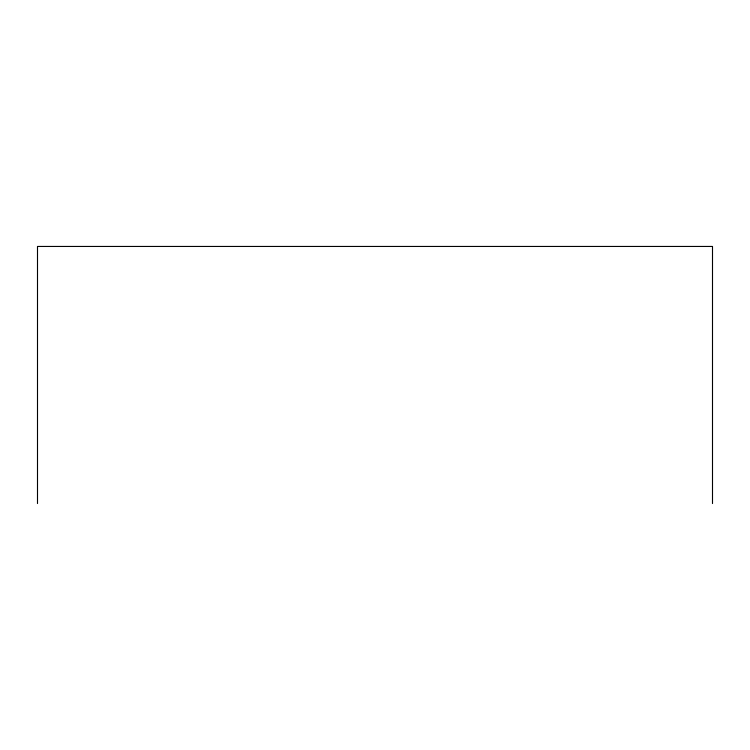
<?xml version="1.0" encoding="UTF-8"?>
<svg xmlns="http://www.w3.org/2000/svg" width="750" height="750" viewBox="0 0 750 750"><rect width="100%" height="100%" fill="white"/><g stroke="black" fill="none" stroke-linecap="round" stroke-linejoin="round"><path stroke-width="1.12" d="M712.5 503.55L712.5 246.45L37.5 246.45L37.5 503.55"/></g></svg>
